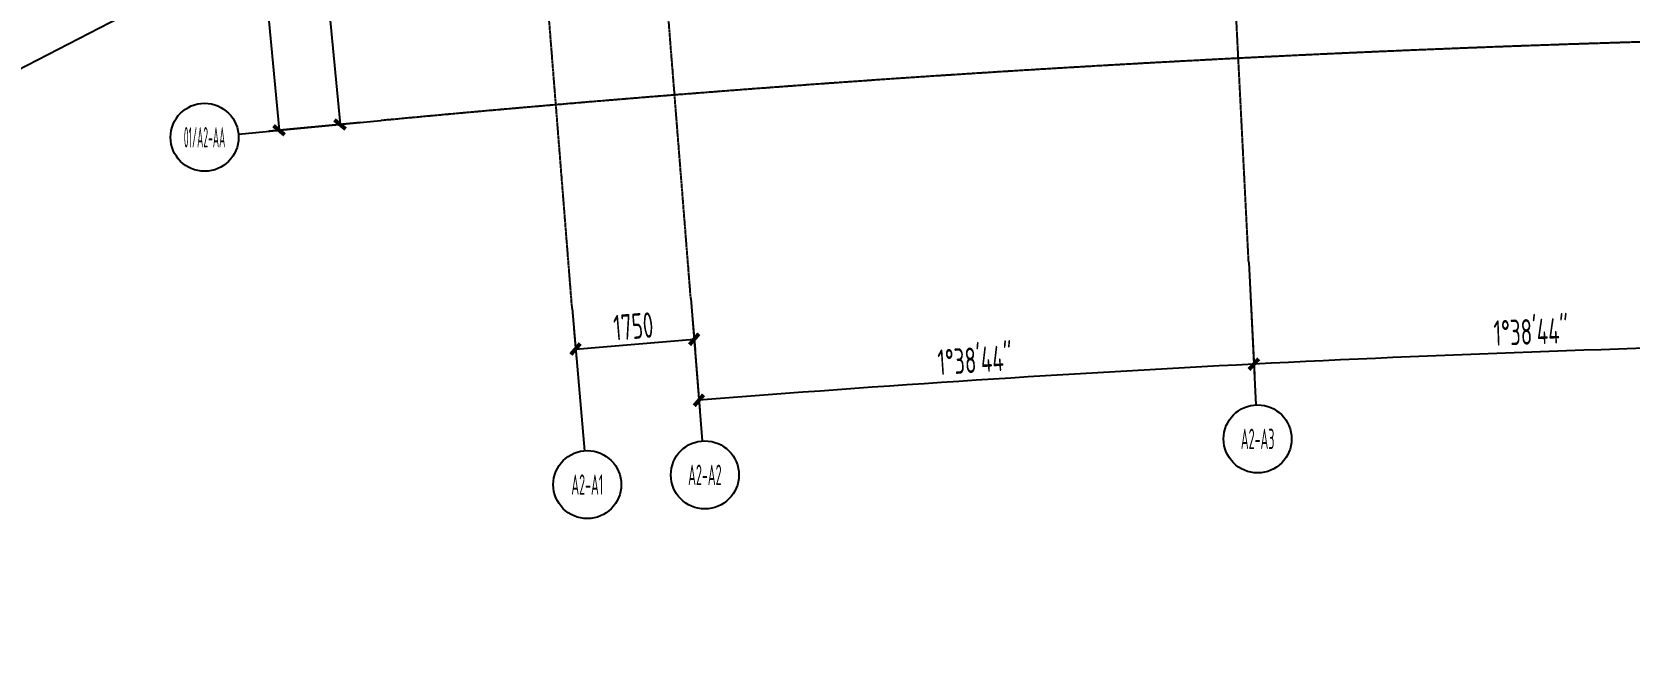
# Model space of a CAD drawing. Header units: millimetres. Extents: x 11536546 to 24947533, y -12764720 to -6308891.
# Drawn here: x 11746360 to 11769832, y -6414175 to -6405062 of the extents above; entities that cross this region are included whole.
import ezdxf
from ezdxf.enums import TextEntityAlignment as Align

# ---------------------------------------------------------------- set-up
doc = ezdxf.new("R2010")
doc.units = ezdxf.units.MM
doc.header["$LTSCALE"] = 10
doc.linetypes.add('A2-RG-AXIS$0$CENTER', pattern=[2, 1.25, -0.25, 0.25, -0.25])
doc.linetypes.add('A2-RG-AXIS$0$DOTE', pattern=[2.42, 2, -0.2, 0.02, -0.2])
for name, color, linetype in [('A2-RG-AXIS$0$A-AXIS', 1, 'Continuous'), ('A2-RG-AXIS$0$A-DIMS-100', 1, 'Continuous'), ('A2-RG-AXIS$0$A-GRID', 1, 'A2-RG-AXIS$0$CENTER'), ('A2-RG-AXIS$0$A-SYMB', 4, 'Continuous'), ('A2-RI-F5$0$A-ROOF-EDGE', 2, 'Continuous')]:
    doc.layers.add(name, color=color, linetype=linetype)
doc.styles.add('A2-RG-AXIS$0$ECADI', font='hzs.shx', dxfattribs={"width": 0.7, "bigfont": 'hztxt.shx'})
doc.styles.add('A2-RG-AXIS$0$XD2008', font='hzs.shx', dxfattribs={"width": 0.7, "bigfont": 'hztxt.shx'})
doc.dimstyles.new('A2-RG-AXIS$0$XD150', dxfattribs={"dimscale": 300, "dimtxt": 2.5, "dimasz": 1.5, "dimexe": 1, "dimexo": 2, "dimgap": 0.5, "dimtad": 1, "dimdec": 0, "dimdsep": 46, "dimtxsty": 'A2-RG-AXIS$0$XD2008', "dimcen": 2.5, "dimclrt": 4, "dimaunit": 1, "dimadec": 3, "dimazin": 0, "dimtfac": 1, "dimtdec": 0, "dimtmove": 2, "dimatfit": 3, "dimfxl": 0, "dimtolj": 1, "dimtzin": 0, "dimarcsym": 0})
doc.dimstyles.new('A2-RG-AXIS$0$XD150$0', dxfattribs={"dimscale": 150, "dimtxt": 2.5, "dimasz": 1, "dimexe": 1, "dimexo": 2, "dimgap": 0.5, "dimtad": 1, "dimdec": 0, "dimdsep": 46, "dimtxsty": 'A2-RG-AXIS$0$XD2008', "dimblk": 'A2-RG-AXIS$0$_ArchTick', "dimcen": 2.5, "dimclrt": 4, "dimaunit": 1, "dimadec": 0, "dimazin": 0, "dimtfac": 1, "dimtdec": 0, "dimtmove": 2, "dimatfit": 3, "dimfxl": 0, "dimtolj": 1, "dimtzin": 0, "dimarcsym": 0})

# ---------------------------------------------------------------- blocks, each defined once
blk = doc.blocks.new('A2-RG-AXIS$0$_ArchTick')
at = {"color": 0, "linetype": 'ByBlock', "const_width": 0.4}
blk.add_lwpolyline([(-0.5, -0.5), (0.5, 0.5)], dxfattribs=at)
blk = doc.blocks.new('*D535')
at = {"layer": 'A2-RG-AXIS$0$A-DIMS-100', "color": 0, "lineweight": -2, "ltscale": 3, "transparency": 16777216}
for p, q in [((11750753, -6401814), (11750305, -6401857)), ((11750455, -6401842), (11750888, -6406422)), ((11751187, -6406394), (11750739, -6406436))]:
    blk.add_line(p, q, dxfattribs=at)
at = {"layer": 'Defpoints', "color": 0, "ltscale": 3, "transparency": 16777216}
for p in [(11751052, -6401786), (11750888, -6406422), (11751486, -6406365)]:
    blk.add_point(p, dxfattribs=at)
at = {"layer": 'A2-RG-AXIS$0$A-DIMS-100', "color": 0, "lineweight": -2, "ltscale": 3, "transparency": 16777216, "xscale": 150, "yscale": 150, "zscale": 150}
for p, rotation in [((11750455, -6401842), 95.40764194036541), ((11750888, -6406422), 275.4076419403654)]:
    blk.add_blockref('A2-RG-AXIS$0$_ArchTick', p, dxfattribs=dict(at, rotation=rotation))
at = {"layer": 'A2-RG-AXIS$0$A-DIMS-100', "color": 4, "ltscale": 3, "transparency": 16777216, "insert": (11750933, -6404107), "char_height": 375, "attachment_point": 5, "rotation": 275.4076, "style": 'A2-RG-AXIS$0$XD2008'}
blk.add_mtext('\\A1;4600', dxfattribs=at)
blk = doc.blocks.new('*D536')
at = {"layer": 'A2-RG-AXIS$0$A-DIMS-100', "color": 0, "lineweight": -2, "ltscale": 3, "transparency": 16777216}
for p, q in [((11747964, -6372346), (11746620, -6372473)), ((11746769, -6372459), (11749992, -6406507)), ((11751187, -6406394), (11749843, -6406521))]:
    blk.add_line(p, q, dxfattribs=at)
at = {"layer": 'Defpoints', "color": 0, "ltscale": 3, "transparency": 16777216}
for p in [(11748263, -6372318), (11751486, -6406365), (11749992, -6406507)]:
    blk.add_point(p, dxfattribs=at)
at = {"layer": 'A2-RG-AXIS$0$A-DIMS-100', "color": 0, "lineweight": -2, "ltscale": 3, "transparency": 16777216, "xscale": 150, "yscale": 150, "zscale": 150}
for p, rotation in [((11746769, -6372459), 95.40764197918442), ((11749992, -6406507), 275.4076419791845)]:
    blk.add_blockref('A2-RG-AXIS$0$_ArchTick', p, dxfattribs=dict(at, rotation=rotation))
at = {"layer": 'A2-RG-AXIS$0$A-DIMS-100', "color": 4, "ltscale": 3, "transparency": 16777216, "insert": (11748642, -6389458), "char_height": 375, "attachment_point": 5, "rotation": 275.4076, "style": 'A2-RG-AXIS$0$XD2008'}
blk.add_mtext('\\A1;34200', dxfattribs=at)
blk = doc.blocks.new('A2-RG-AXIS$0$ECADI-TAG-GRID')
at = {"color": 13}
blk.add_circle((0, 0), 5, dxfattribs=at)
at = {"style": 'A2-RG-AXIS$0$ECADI', "width": 0.7}
blk.add_attdef('GRID', text='', height=5, dxfattribs=at).set_placement((0, 0), align=Align.MIDDLE)
blk = doc.blocks.new('*D537')
at = {"layer": 'A2-RG-AXIS$0$A-DIMS-100', "color": 0, "lineweight": -2, "ltscale": 3, "transparency": 16777216}
for p, q in [((11754324, -6409423), (11754361, -6409871)), ((11756068, -6409279), (11756105, -6409727)), ((11754349, -6409722), (11756093, -6409578))]:
    blk.add_line(p, q, dxfattribs=at)
at = {"layer": 'Defpoints', "color": 0, "ltscale": 3, "transparency": 16777216}
for p in [(11756043, -6408980), (11754299, -6409124), (11756093, -6409578)]:
    blk.add_point(p, dxfattribs=at)
at = {"layer": 'A2-RG-AXIS$0$A-DIMS-100', "color": 0, "lineweight": -2, "ltscale": 3, "transparency": 16777216, "xscale": 150, "yscale": 150, "zscale": 150}
for p, rotation in [((11756093, -6409578), 4.723499287080827), ((11754349, -6409722), 184.7234992870808)]:
    blk.add_blockref('A2-RG-AXIS$0$_ArchTick', p, dxfattribs=dict(at, rotation=rotation))
at = {"layer": 'A2-RG-AXIS$0$A-DIMS-100', "color": 4, "ltscale": 3, "transparency": 16777216, "insert": (11755199, -6409388), "char_height": 375, "attachment_point": 5, "rotation": 4.7235, "style": 'A2-RG-AXIS$0$XD2008'}
blk.add_mtext('\\A1;1750', dxfattribs=at)
blk = doc.blocks.new('*D538')
at = {"layer": 'A2-RG-AXIS$0$A-DIMS-100', "color": 0, "lineweight": -2, "ltscale": 3, "transparency": 16777216}
for p, q in [((11764257, -6408745), (11764325, -6410094)), ((11756067, -6409279), (11756174, -6410624))]:
    blk.add_line(p, q, dxfattribs=at)
blk.add_arc((11778731, -6694179), 284600, 92.90285, 94.54827, dxfattribs=at)
at = {"layer": 'Defpoints', "color": 0, "ltscale": 3, "transparency": 16777216}
for p in [(11764242, -6408446), (11756043, -6408980), (11761598, -6410095), (11778731, -6694179)]:
    blk.add_point(p, dxfattribs=at)
at = {"layer": 'A2-RG-AXIS$0$A-DIMS-100', "color": 0, "lineweight": -2, "ltscale": 3, "transparency": 16777216, "xscale": 150, "yscale": 150, "zscale": 150}
for p, rotation in [((11764318, -6409944), 2.902847624927414), ((11756162, -6410475), 184.5482663924224)]:
    blk.add_blockref('A2-RG-AXIS$0$_ArchTick', p, dxfattribs=dict(at, rotation=rotation))
at = {"layer": 'A2-RG-AXIS$0$A-DIMS-100', "color": 4, "ltscale": 3, "transparency": 16777216, "insert": (11760219, -6409883), "char_height": 375, "attachment_point": 5, "rotation": 3.7256, "style": 'A2-RG-AXIS$0$XD2008'}
blk.add_mtext('\\A1;1°38\'44"', dxfattribs=at)
blk = doc.blocks.new('*D507')
at = {"layer": 'A2-RG-AXIS$0$A-DIMS-100', "color": 0, "lineweight": -2, "ltscale": 3, "transparency": 16777216}
for p, q in [((11772459, -6408448), (11772489, -6409797)), ((11764257, -6408745), (11764325, -6410094))]:
    blk.add_line(p, q, dxfattribs=at)
blk.add_arc((11778731, -6694179), 284600, 91.25743, 92.90285, dxfattribs=at)
at = {"layer": 'Defpoints', "color": 0, "ltscale": 3, "transparency": 16777216}
for p in [(11772452, -6408148), (11764242, -6408446), (11769762, -6409720), (11778731, -6694179)]:
    blk.add_point(p, dxfattribs=at)
at = {"layer": 'A2-RG-AXIS$0$A-DIMS-100', "color": 0, "lineweight": -2, "ltscale": 3, "transparency": 16777216, "xscale": 150, "yscale": 150, "zscale": 150}
for p, rotation in [((11772485, -6409647), 1.257427168479658), ((11764318, -6409944), 182.9028459285604)]:
    blk.add_blockref('A2-RG-AXIS$0$_ArchTick', p, dxfattribs=dict(at, rotation=rotation))
at = {"layer": 'A2-RG-AXIS$0$A-DIMS-100', "color": 4, "ltscale": 3, "transparency": 16777216, "insert": (11768390, -6409468), "char_height": 375, "attachment_point": 5, "rotation": 2.0801, "style": 'A2-RG-AXIS$0$XD2008'}
blk.add_mtext('\\A1;1°38\'44"', dxfattribs=at)
blk = doc.blocks.new('A2-RI-F5')
at = {"layer": 'A2-RI-F5$0$A-ROOF-EDGE'}
for radius, start, end in [(292750, 76.29192, 95.32205), (292500, 76.24299, 95.37098)]:
    blk.add_arc((11778731, -6694179), radius, start, end, dxfattribs=at)
at = {"layer": 'Defpoints', "color": 3}
blk.add_line((11767210, -6394745), (11732870, -6412486), dxfattribs=at)
blk = doc.blocks.new('A2-RG-AXIS')
at = {"layer": 'A2-RG-AXIS$0$A-AXIS', "ltscale": 3}
for p, q in [((11749394.9, -6406563.3), (11751485.6, -6406365.4)), ((11764241.9, -6408445.8), (11764348.2, -6410543.1)), ((11756043.3, -6408979.7), (11756209.8, -6411073.1)), ((11754299.2, -6409123.8), (11754478.6, -6411216.1))]:
    blk.add_line(p, q, dxfattribs=at)
at = {"layer": 'A2-RG-AXIS$0$A-GRID', "linetype": 'A2-RG-AXIS$0$DOTE'}
for p, q in [((11764241.9, -6408445.8), (11762206, -6368297.4)), ((11754299.2, -6409123.8), (11751111, -6369045.1)), ((11756043.3, -6408979.7), (11752855.5, -6368906.3))]:
    blk.add_line(p, q, dxfattribs=at)
for radius in [293700, 289100]:
    blk.add_arc((11778730.7, -6694178.7), radius, 75.589281, 95.407645, dxfattribs=at)
at = {"layer": 'A2-RG-AXIS$0$A-SYMB'}
ref = blk.add_blockref('A2-RG-AXIS$0$ECADI-TAG-GRID', (11748897.2, -6406610.4), dxfattribs=dict(at, xscale=100, yscale=100, zscale=100))
ref.add_attrib('GRID', '01/A2-AA', dxfattribs={"layer": '0', "extrusion": (0, 0, -1), "height": 300, "style": 'A2-RG-AXIS$0$ECADI', "text_generation_flag": 2, "width": 0.4}).set_placement((-11748897.2, -6406610.4), align=Align.MIDDLE)
ref = blk.add_blockref('A2-RG-AXIS$0$ECADI-TAG-GRID', (11764373.5, -6411042.5), dxfattribs=dict(at, xscale=100, yscale=100, zscale=100))
ref.add_attrib('GRID', 'A2-A3', dxfattribs={"layer": '0', "extrusion": (0, 0, -1), "height": 300, "style": 'A2-RG-AXIS$0$ECADI', "text_generation_flag": 2, "width": 0.5}).set_placement((-11764373.5, -6411042.5), align=Align.MIDDLE)
ref = blk.add_blockref('A2-RG-AXIS$0$ECADI-TAG-GRID', (11756249.5, -6411571.5), dxfattribs=dict(at, xscale=100, yscale=100, zscale=100))
ref.add_attrib('GRID', 'A2-A2', dxfattribs={"layer": '0', "extrusion": (0, 0, -1), "height": 300, "style": 'A2-RG-AXIS$0$ECADI', "text_generation_flag": 2, "width": 0.5}).set_placement((-11756249.5, -6411571.5), align=Align.MIDDLE)
ref = blk.add_blockref('A2-RG-AXIS$0$ECADI-TAG-GRID', (11754521.3, -6411714.3), dxfattribs=dict(at, xscale=100, yscale=100, zscale=100))
ref.add_attrib('GRID', 'A2-A1', dxfattribs={"layer": '0', "extrusion": (0, 0, -1), "height": 300, "style": 'A2-RG-AXIS$0$ECADI', "text_generation_flag": 2, "width": 0.5}).set_placement((-11754521.3, -6411714.3), align=Align.MIDDLE)
at = {"layer": 'A2-RG-AXIS$0$A-DIMS-100', "ltscale": 3}
for p1, p2, distance, picture, middle in [((11748262.6, -6372317.6), (11751485.6, -6406365.4), -1500, '*D536', (11748642.1, -6389458.1)), ((11754299.2, -6409123.8), (11756043.3, -6408979.7), -600, '*D537', (11755199.1, -6409388.1))]:
    dim = blk.add_aligned_dim(p1=p1, p2=p2, distance=distance, dimstyle='A2-RG-AXIS$0$XD150$0', dxfattribs=at)
    dim.commit()
    dim.dimension.update_dxf_attribs({"geometry": picture, "text_midpoint": middle})
dim = blk.add_linear_dim(base=(11750888.3, -6406421.9), p1=(11751052.1, -6401785.8), p2=(11751485.6, -6406365.4), angle=95.40764, dimstyle='A2-RG-AXIS$0$XD150$0', dxfattribs=at)
dim.commit()
dim.dimension.update_dxf_attribs({"geometry": '*D535', "text_midpoint": (11750932.8, -6404107.4)})
for base, p1, p2, picture, middle in [((11769761.9, -6409720.1), (11772452.4, -6408147.6), (11764241.9, -6408445.8), '*D507', (11768389.7, -6409468.2)), ((11761597.7, -6410094.9), (11764241.9, -6408445.8), (11756043.3, -6408979.7), '*D538', (11760218.8, -6409882.6))]:
    dim = blk.add_angular_dim_3p(base=base, center=(11778730.7, -6694178.7), p1=p1, p2=p2, dimstyle='A2-RG-AXIS$0$XD150', override={"dimscale": 150, "dimasz": 1, "dimblk": 'A2-RG-AXIS$0$_ArchTick', "dimadec": 4}, dxfattribs=at)
    dim.commit()
    dim.dimension.update_dxf_attribs({"geometry": picture, "text_midpoint": middle})

msp = doc.modelspace()

# ---------------------------------------------------------------- block references
for name in ['A2-RG-AXIS', 'A2-RI-F5']:
    msp.add_blockref(name, (0, 0))

doc.saveas('drawing.dxf')
